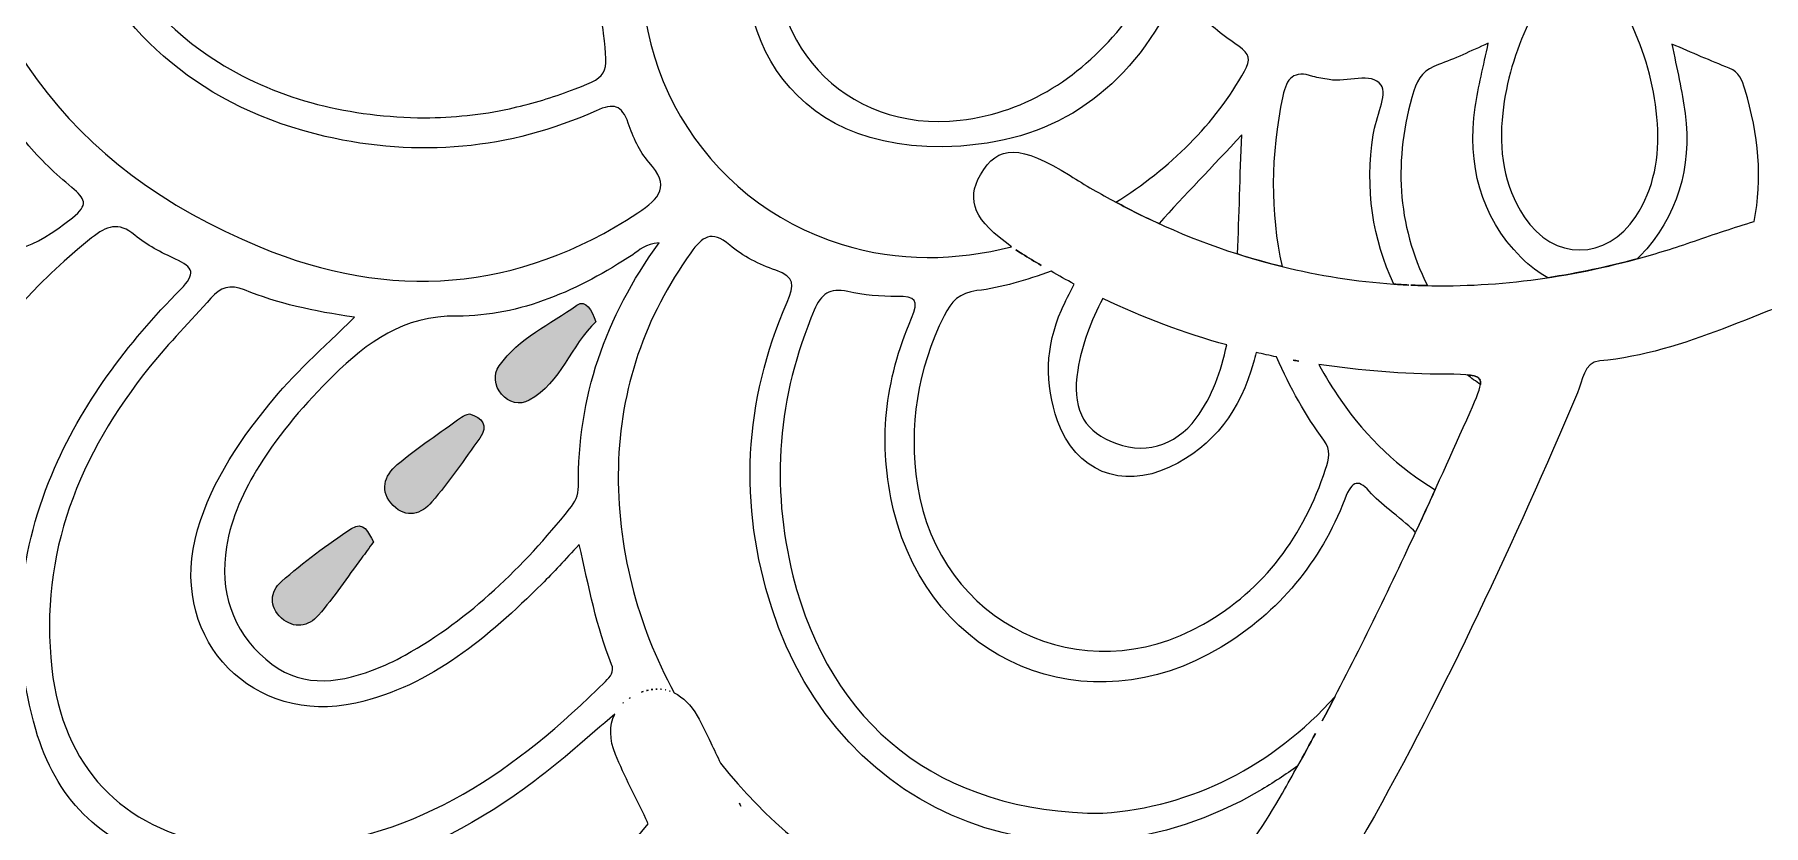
# Model space of a CAD drawing. Extents: x -678 to 5145, y -2063 to -793.
# Drawn here: x 171.9 to 590.6, y -1751.7 to -1560.1 of the extents above; entities that cross this region are included whole.
import ezdxf

# ---------------------------------------------------------------- set-up
doc = ezdxf.new("R2010")
doc.units = 0
doc.header["$MEASUREMENT"] = 0
doc.layers.add('Layer 1', color=7, linetype='Continuous')

# ---------------------------------------------------------------- blocks, each defined once
blk = doc.blocks.new('block 2')
at = {"layer": 'Layer 1', "true_color": 0xffffff}
h = blk.add_hatch(color=7, dxfattribs=at)
h.dxf.hatch_style = 2
edge = h.paths.add_edge_path()
edge.add_spline(control_points=[(303.22, -1625.66), (296.77, -1630.28), (289.17, -1633.59), (284.45, -1640.34), (282.94, -1642.5), (283.27, -1645.15), (284.99, -1647.21), (286.74, -1649.31), (289.33, -1649.96), (291.66, -1648.69), (299.52, -1644.4), (301.71, -1635.39), (307.86, -1629.66), (306.86, -1627.01), (305.42, -1624.09), (303.22, -1625.66)], knot_values=[0, 0, 0, 0, 1, 1, 1, 2, 2, 2, 3, 3, 3, 4, 4, 4, 5, 5, 5, 5], degree=3, periodic=1)
h = blk.add_hatch(color=7, dxfattribs=at)
h.dxf.hatch_style = 2
edge = h.paths.add_edge_path()
edge.add_spline(control_points=[(277.21, -1651.97), (276.53, -1652.25), (275.84, -1652.39), (275.33, -1652.76), (270.1, -1656.55), (264.72, -1660.15), (259.76, -1664.27), (256.53, -1666.95), (255.38, -1670.78), (258.77, -1674.19), (261.94, -1677.38), (265.62, -1676.35), (268.15, -1673.33), (272.29, -1668.4), (276, -1663.1), (279.72, -1657.84), (281.9, -1654.76), (280.35, -1652.97), (277.21, -1651.97)], knot_values=[0, 0, 0, 0, 1, 1, 1, 2, 2, 2, 3, 3, 3, 4, 4, 4, 5, 5, 5, 6, 6, 6, 6], degree=3, periodic=1)
h = blk.add_hatch(color=7, dxfattribs=at)
h.dxf.hatch_style = 2
edge = h.paths.add_edge_path()
edge.add_spline(control_points=[(248.67, -1679.76), (242.75, -1683.67), (237.02, -1687.94), (231.68, -1692.61), (228.95, -1694.99), (228.63, -1698.71), (231.71, -1701.46), (234.73, -1704.17), (238.26, -1703.53), (240.66, -1700.77), (244.44, -1696.43), (247.65, -1691.58), (251.1, -1686.95), (252.01, -1685.72), (252.9, -1684.47), (253.96, -1683.02), (252.82, -1680.67), (251.57, -1677.85), (248.67, -1679.76)], knot_values=[0, 0, 0, 0, 1, 1, 1, 2, 2, 2, 3, 3, 3, 4, 4, 4, 5, 5, 5, 6, 6, 6, 6], degree=3, periodic=1)
at = {"layer": 'Layer 1', "lineweight": 0}
for points, knots in [([(778.76, -1454.26), (752.96, -1418.79), (732.21, -1380.34), (711, -1342.15), (685.67, -1296.56), (651.45, -1260.46), (603.16, -1238.9), (567.51, -1222.99), (530.33, -1212), (491.91, -1205.73), (482.96, -1204.27), (480.65, -1200.48), (479.23, -1192.82), (471.45, -1150.73), (460.48, -1109.47), (447.84, -1068.56), (421.28, -982.58), (374.94, -910.21), (302.99, -855.25), (280, -837.68), (255.78, -822.17), (226.73, -816.09), (199.28, -810.35), (178.36, -823.75), (173.04, -851.36), (169.03, -872.2), (175.26, -891.61), (182.43, -910.78), (183.62, -913.97), (185.82, -916.91), (185.19, -921.19), (181.67, -920.14), (178.77, -919.37), (175.93, -918.41), (145.46, -908.15), (114.01, -903.5), (81.98, -903.41), (53.86, -903.32), (38.07, -919.68), (37.73, -947.65), (37.59, -959.31), (39.61, -970.56), (43.29, -981.61), (57.1, -1023.1), (81.26, -1058.1), (111.53, -1089.01), (170.06, -1148.76), (235.45, -1199.74), (308.21, -1241.14), (310.17, -1242.26), (312.83, -1242.67), (313.71, -1246), (299.06, -1257.64), (285.05, -1270.2), (273.68, -1285.24), (269.26, -1291.08), (267.25, -1289.88), (263.46, -1284.74), (245.96, -1261.02), (224.28, -1241.7), (199.43, -1225.96), (143.26, -1190.38), (81.01, -1173.51), (15.46, -1168.3), (-56.98, -1162.54), (-128.12, -1168.05), (-196.43, -1195.83), (-313.61, -1243.48), (-393.31, -1327.46), (-438.34, -1444.85), (-473.03, -1535.28), (-482.71, -1629.59), (-479.51, -1725.67), (-478.76, -1748.07), (-477.56, -1770.46), (-476.53, -1793.59), (-481.42, -1792.56), (-483.22, -1789.5), (-485.73, -1787.47), (-508.64, -1768.92), (-534.13, -1755.63), (-563.92, -1754.06), (-620.36, -1751.08), (-671.78, -1798.06), (-674.99, -1859.18), (-677.77, -1912.09), (-652.04, -1948.71), (-605.81, -1972.14), (-564.54, -1993.05), (-519.78, -2001.21), (-474.54, -2006.81), (-414.23, -2014.28), (-353.56, -2016.75), (-292.83, -2017.32), (-192.64, -2018.26), (-92.44, -2015.64), (7.74, -2017.89), (42.87, -2018.68), (77.93, -2020.19), (112.18, -2030.53), (135.64, -2037.61), (159.94, -2042.07), (184.83, -2041.08), (224.07, -2039.53), (242.84, -2012.13), (230.2, -1975.16), (225.39, -1961.09), (217.81, -1948.87), (208.13, -1937.83), (204.97, -1934.24), (204.78, -1932.32), (209.54, -1929.89), (215.99, -1926.59), (222.29, -1922.75), (228, -1918.31), (232.69, -1914.66), (234.52, -1915.27), (237.25, -1920.46), (246.84, -1938.73), (257.16, -1956.6), (266.84, -1974.82), (274.21, -1988.7), (284.71, -1999.26), (298.58, -2006.42), (344.39, -2030.05), (393.2, -2039.76), (444.05, -2032.35), (469.1, -2028.7), (493.49, -2021.69), (519.16, -2019.33), (557.51, -2015.81), (579.93, -1988.34), (581.61, -1949.84), (583.31, -1910.64), (562.91, -1883.02), (525.51, -1873.43), (501.3, -1867.21), (476.77, -1866.99), (452.29, -1869.98), (443.1, -1871.09), (439.77, -1868.12), (438.1, -1859.99), (435.59, -1847.73), (435.38, -1835.29), (434.31, -1822.91), (433.79, -1816.92), (435.27, -1812.93), (440.98, -1809.59), (464.38, -1795.92), (481.33, -1776.12), (494.57, -1752.61), (513.82, -1718.44), (530.16, -1682.93), (545.56, -1646.93), (546.81, -1644.01), (546.94, -1639.54), (550.98, -1639.16), (571.93, -1637.21), (590.05, -1626.45), (609.77, -1620.73), (625.3, -1616.23), (641.47, -1615.82), (657.51, -1614.64), (679.68, -1613.01), (700.01, -1607.11), (713.83, -1587.86), (716.39, -1584.29), (720.04, -1584.52), (723.55, -1584.03), (739.33, -1581.81), (752.15, -1574.43), (762.03, -1561.98), (773.69, -1547.28), (782.17, -1530.88), (786.84, -1512.74), (792.1, -1492.27), (791.63, -1471.96), (778.76, -1454.26)], [0, 0, 0, 0, 1, 1, 1, 2, 2, 2, 3, 3, 3, 4, 4, 4, 5, 5, 5, 6, 6, 6, 7, 7, 7, 8, 8, 8, 9, 9, 9, 10, 10, 10, 11, 11, 11, 12, 12, 12, 13, 13, 13, 14, 14, 14, 15, 15, 15, 16, 16, 16, 17, 17, 17, 18, 18, 18, 19, 19, 19, 20, 20, 20, 21, 21, 21, 22, 22, 22, 23, 23, 23, 24, 24, 24, 25, 25, 25, 26, 26, 26, 27, 27, 27, 28, 28, 28, 29, 29, 29, 30, 30, 30, 31, 31, 31, 32, 32, 32, 33, 33, 33, 34, 34, 34, 35, 35, 35, 36, 36, 36, 37, 37, 37, 38, 38, 38, 39, 39, 39, 40, 40, 40, 41, 41, 41, 42, 42, 42, 43, 43, 43, 44, 44, 44, 45, 45, 45, 46, 46, 46, 47, 47, 47, 48, 48, 48, 49, 49, 49, 50, 50, 50, 51, 51, 51, 52, 52, 52, 53, 53, 53, 54, 54, 54, 55, 55, 55, 56, 56, 56, 57, 57, 57, 58, 58, 58, 59, 59, 59, 59]), ([(317.97, -1603.29), (288.88, -1622.56), (257.93, -1624.58), (226.44, -1611.54), (180.15, -1592.38), (154.24, -1557.52), (150.46, -1507.04), (150.23, -1503.95), (150.76, -1500.8), (150.93, -1497.68), (151.88, -1475.62), (157.34, -1454.63), (169.8, -1436.43), (184.76, -1414.58), (204.59, -1398.8), (231.72, -1394.24), (239.94, -1392.85), (240.35, -1393.01), (241.94, -1401.18), (242.23, -1402.72), (242.68, -1404.22), (243.12, -1405.72), (246.5, -1417.19), (246.66, -1417.53), (235.56, -1422.51), (216.37, -1431.12), (201.65, -1444.81), (190.77, -1462.36), (159.98, -1511.98), (183.22, -1571.23), (242.3, -1584.77), (264.79, -1589.92), (286.79, -1588.05), (307.9, -1578.56), (312.13, -1576.66), (314.14, -1577.1), (315.69, -1581.59), (316.84, -1584.92), (318.35, -1588.46), (320.69, -1591), (326.01, -1596.81), (323.33, -1599.74), (317.97, -1603.29)], [0, 0, 0, 0, 1, 1, 1, 2, 2, 2, 3, 3, 3, 4, 4, 4, 5, 5, 5, 6, 6, 6, 7, 7, 7, 8, 8, 8, 9, 9, 9, 10, 10, 10, 11, 11, 11, 12, 12, 12, 13, 13, 13, 14, 14, 14, 14]), ([(259.22, -1444.34), (249.53, -1449), (240.17, -1454.02), (232.74, -1462.18), (215.69, -1480.93), (211.24, -1504.91), (221.19, -1525.04), (231.09, -1545.11), (254.11, -1556.91), (279.14, -1554.68), (287.66, -1553.92), (296.05, -1552.38), (303.76, -1548.6), (308.7, -1546.18), (309.45, -1548.08), (309.27, -1552.45), (309.17, -1554.89), (309.38, -1557.37), (309.68, -1559.81), (310.96, -1570.15), (311.03, -1570.27), (301.08, -1573.93), (296.48, -1575.63), (291.72, -1576.94), (286.94, -1578.06), (280.17, -1579.65), (273.24, -1580.12), (266.3, -1580.3), (248.52, -1580.02), (231.65, -1576.31), (216.42, -1566.77), (192.23, -1551.64), (180.4, -1525.38), (184.95, -1497.29), (189.02, -1472.13), (202.4, -1452.85), (222.41, -1437.7), (229.93, -1432.01), (237.54, -1426.58), (247.13, -1424.93), (248.21, -1424.75), (249.9, -1423.85), (250.25, -1424.24), (254.98, -1429.54), (259.9, -1434.76), (263.87, -1440.61), (264.95, -1442.19), (261.14, -1443.42), (259.22, -1444.34)], [0, 0, 0, 0, 1, 1, 1, 2, 2, 2, 3, 3, 3, 4, 4, 4, 5, 5, 5, 6, 6, 6, 7, 7, 7, 8, 8, 8, 9, 9, 9, 10, 10, 10, 11, 11, 11, 12, 12, 12, 13, 13, 13, 14, 14, 14, 15, 15, 15, 16, 16, 16, 16]), ([(320.26, -1529.49), (325.39, -1503.43), (339.45, -1483.13), (362.09, -1468.88), (365.72, -1466.59), (368.08, -1466.03), (370.7, -1470.31), (372.76, -1473.69), (375.56, -1476.85), (378.68, -1479.27), (383.5, -1483.02), (382.14, -1484.52), (377.63, -1487.32), (363.31, -1496.25), (353.5, -1508.99), (347.6, -1524.84), (337.44, -1552.1), (349.93, -1587.9), (391.8, -1587.26), (415.86, -1587.05), (433.87, -1576.31), (445.56, -1555.49), (448.67, -1549.95), (450.24, -1550.16), (453.9, -1554.71), (456.51, -1557.95), (460.06, -1560.56), (463.53, -1562.95), (466.16, -1564.75), (466.48, -1566.25), (464.96, -1568.96), (457.87, -1581.58), (446.83, -1592.67), (433.76, -1600.7), (430.04, -1598.71), (426.34, -1596.58), (422.67, -1594.28), (410.72, -1586.8), (405.19, -1586.69), (400.97, -1594.06), (397.39, -1600.3), (399.59, -1605.26), (408.53, -1611.49), (408.53, -1611.49), (408.53, -1611.49), (408.52, -1611.49), (395.13, -1614.94), (381, -1615.16), (367.53, -1610.99), (333.27, -1600.37), (313.08, -1565.93), (320.26, -1529.49)], [0, 0, 0, 0, 1, 1, 1, 2, 2, 2, 3, 3, 3, 4, 4, 4, 5, 5, 5, 6, 6, 6, 7, 7, 7, 8, 8, 8, 9, 9, 9, 10, 10, 10, 11, 11, 11, 12, 12, 12, 13, 13, 13, 14, 14, 14, 15, 15, 15, 16, 16, 16, 17, 17, 17, 17]), ([(147.35, -1613.76), (135.9, -1613.58), (124.63, -1612.31), (113.66, -1608.81), (81.86, -1598.68), (68.26, -1569.01), (81.61, -1538.34), (88.92, -1521.56), (100.99, -1508.75), (115.23, -1497.46), (120.87, -1492.99), (126.87, -1491.58), (133.34, -1490.5), (136.99, -1489.89), (139.34, -1490.86), (138.94, -1495.46), (138.59, -1499.43), (138.92, -1503.48), (139.14, -1507.48), (139.48, -1513.77), (137.9, -1518.66), (132.59, -1523.07), (123.84, -1530.34), (117.35, -1539.46), (116.96, -1551.57), (116.51, -1565.14), (124.52, -1576.46), (137.52, -1580.41), (145.07, -1582.7), (152.88, -1583.61), (160.72, -1582.63), (164.77, -1582.12), (167.35, -1583.3), (169.94, -1586.36), (173.25, -1590.26), (176.99, -1593.87), (180.93, -1597.13), (184.2, -1599.84), (185.09, -1601.37), (181.07, -1604.49), (171.02, -1612.3), (167.49, -1613.55), (147.35, -1613.76)], [0, 0, 0, 0, 1, 1, 1, 2, 2, 2, 3, 3, 3, 4, 4, 4, 5, 5, 5, 6, 6, 6, 7, 7, 7, 8, 8, 8, 9, 9, 9, 10, 10, 10, 11, 11, 11, 12, 12, 12, 13, 13, 13, 14, 14, 14, 14]), ([(388.08, -1508.13), (380.09, -1516.02), (375.54, -1525.51), (375.19, -1536.72), (374.75, -1550.75), (383.54, -1558.8), (397.66, -1557.56), (412.3, -1556.28), (423.11, -1548.66), (431.16, -1536.75), (433.27, -1533.62), (435.11, -1530.31), (437.13, -1527.01), (445.61, -1540.34), (445.56, -1545.28), (435.96, -1557.22), (425.66, -1570.04), (412.69, -1578.91), (396.06, -1580.85), (368.09, -1584.12), (346.8, -1561.06), (352.52, -1533.46), (356.56, -1513.94), (368.25, -1499.78), (385.77, -1490.35), (388.76, -1488.75), (391.43, -1488.49), (394.58, -1490.18), (398.07, -1492.06), (401.9, -1493.31), (406.63, -1495.26), (399.4, -1499.52), (393.21, -1503.07), (388.08, -1508.13)], [0, 0, 0, 0, 1, 1, 1, 2, 2, 2, 3, 3, 3, 4, 4, 4, 5, 5, 5, 6, 6, 6, 7, 7, 7, 8, 8, 8, 9, 9, 9, 10, 10, 10, 11, 11, 11, 11]), ([(527.45, -1579.16), (529.15, -1563.55), (536.28, -1550.36), (546.15, -1538.19), (556.52, -1550.96), (563.86, -1565.01), (564.91, -1581.71), (565.42, -1589.68), (564.18, -1597.34), (559.7, -1604.14), (552.59, -1614.95), (539.72, -1615.01), (532.65, -1604.22), (527.66, -1596.61), (526.48, -1588.06), (527.45, -1579.16)], [0, 0, 0, 0, 1, 1, 1, 2, 2, 2, 3, 3, 3, 4, 4, 4, 5, 5, 5, 5]), ([(505.22, -1620.79), (506.56, -1620.85), (507.89, -1620.89), (509.22, -1620.92), (501.84, -1606.19), (500.95, -1590.33), (505.9, -1573.77), (506.88, -1570.49), (508.58, -1568.47), (511.91, -1567.35), (515.85, -1566.03), (519.58, -1564.11), (523.95, -1562.21), (522.81, -1567.76), (521.51, -1572.69), (520.8, -1577.7), (518.85, -1591.52), (521.92, -1603.99), (531.92, -1614.13), (534.02, -1616.25), (536.18, -1617.86), (538.38, -1619.01), (545.59, -1617.92), (552.81, -1616.39), (560.05, -1614.42), (541.64, -1619.44), (523.32, -1621.61), (505.22, -1620.79)], [0, 0, 0, 0, 1, 1, 1, 2, 2, 2, 3, 3, 3, 4, 4, 4, 5, 5, 5, 6, 6, 6, 7, 7, 7, 8, 8, 8, 9, 9, 9, 9]), ([(560.05, -1614.42), (560.25, -1614.21), (560.46, -1614.03), (560.67, -1613.81), (569.87, -1604.12), (573.26, -1592.37), (571.63, -1579.23), (570.95, -1573.76), (569.59, -1568.38), (568.43, -1562.4), (573.41, -1564.51), (577.81, -1566.5), (582.31, -1568.23), (584.81, -1569.19), (585.43, -1571.22), (586.1, -1573.36), (589.5, -1584.37), (590.33, -1595.09), (588.37, -1605.36), (588.37, -1605.36), (588.37, -1605.36), (588.37, -1605.36), (583.55, -1606.85), (578.73, -1608.44), (573.89, -1610.13), (569.27, -1611.74), (564.66, -1613.16), (560.05, -1614.42)], [0, 0, 0, 0, 1, 1, 1, 2, 2, 2, 3, 3, 3, 4, 4, 4, 5, 5, 5, 6, 6, 6, 7, 7, 7, 8, 8, 8, 9, 9, 9, 9]), ([(501.08, -1620.56), (491.99, -1619.91), (482.96, -1618.5), (474.01, -1616.3), (471.11, -1603.12), (471.21, -1589.33), (474.2, -1575.03), (475.12, -1570.6), (476.9, -1568.69), (481.45, -1570.23), (482.71, -1570.66), (484.08, -1570.74), (485.4, -1571), (489.72, -1571.86), (495.71, -1569.04), (498.01, -1572.32), (499.68, -1574.7), (496.69, -1580.22), (496.06, -1584.38), (494.09, -1597.37), (495.97, -1609.75), (501.08, -1620.56)], [0, 0, 0, 0, 1, 1, 1, 2, 2, 2, 3, 3, 3, 4, 4, 4, 5, 5, 5, 6, 6, 6, 7, 7, 7, 7]), ([(439.05, -1603.43), (440.77, -1604.28), (442.49, -1605.11), (444.22, -1605.9), (450.44, -1599.01), (457.07, -1592.18), (464.29, -1584.4), (463.78, -1594.45), (463.7, -1603.97), (463.19, -1613.25), (466.78, -1614.39), (470.39, -1615.41), (474.01, -1616.3), (462.2, -1613.4), (450.53, -1609.12), (439.05, -1603.43)], [0, 0, 0, 0, 1, 1, 1, 2, 2, 2, 3, 3, 3, 4, 4, 4, 5, 5, 5, 5]), ([(433.77, -1600.71), (435.47, -1601.62), (437.18, -1602.5), (438.88, -1603.35), (437.18, -1602.5), (435.47, -1601.62), (433.77, -1600.71)], [0, 0, 0, 0, 1, 1, 1, 2, 2, 2, 2]), ([(312.59, -1734.47), (314.77, -1739.8), (317.52, -1744.89), (319.97, -1750.11), (320.16, -1750.5), (320.34, -1750.89), (320.52, -1751.28), (288.95, -1792.1), (220.29, -1806.17), (176.39, -1779.13), (155.55, -1766.3), (145.57, -1746.46), (141.76, -1723.38), (134.12, -1676.96), (148.92, -1638.85), (185.73, -1609.34), (189.34, -1606.45), (192.22, -1605.36), (196.21, -1608.71), (199.09, -1611.11), (202.56, -1612.93), (206.01, -1614.48), (210.43, -1616.47), (211.06, -1617.99), (207.29, -1621.82), (194.34, -1634.96), (183.28, -1649.54), (176.07, -1666.73), (167.65, -1686.83), (166.15, -1707.4), (172.19, -1728.41), (176.96, -1744.99), (187.63, -1755.88), (204.25, -1760.58), (237.34, -1769.93), (266.52, -1760.99), (293.06, -1740.89), (299.7, -1735.86), (305.94, -1730.27), (312.41, -1724.71), (311.03, -1727.48), (311.12, -1730.87), (312.59, -1734.47)], [0, 0, 0, 0, 1, 1, 1, 2, 2, 2, 3, 3, 3, 4, 4, 4, 5, 5, 5, 6, 6, 6, 7, 7, 7, 8, 8, 8, 9, 9, 9, 10, 10, 10, 11, 11, 11, 12, 12, 12, 13, 13, 13, 14, 14, 14, 14]), ([(442.65, -1781.61), (438.32, -1782.03), (433.94, -1782.22), (429.54, -1782.16), (393.07, -1782.17), (359.59, -1763.95), (338.01, -1736.56), (338.01, -1736.56), (338.01, -1736.57), (338.02, -1736.57), (337.23, -1734.93), (336.44, -1733.28), (335.65, -1731.64), (334.59, -1729.45), (333.58, -1727.24), (332.38, -1725.13), (330.86, -1722.49), (328.97, -1720.6), (326.79, -1719.57), (317.85, -1703.04), (312.87, -1684.35), (313.3, -1664.92), (313.71, -1645.81), (319.7, -1628.52), (330.84, -1612.97), (333.56, -1609.17), (335.81, -1607.28), (340.27, -1611.12), (343.42, -1613.82), (347.44, -1615.79), (351.39, -1617.19), (356.07, -1618.85), (356, -1620.75), (354.16, -1624.95), (343.61, -1649.08), (342.4, -1673.91), (350.42, -1698.95), (366.94, -1750.55), (421.33, -1770.96), (468.54, -1743.32), (471.77, -1741.42), (474.86, -1739.39), (477.82, -1737.25), (476.6, -1739.45), (475.39, -1741.65), (474.14, -1743.84), (465.73, -1758.56), (455.39, -1771.23), (442.65, -1781.61)], [0, 0, 0, 0, 1, 1, 1, 2, 2, 2, 3, 3, 3, 4, 4, 4, 5, 5, 5, 6, 6, 6, 7, 7, 7, 8, 8, 8, 9, 9, 9, 10, 10, 10, 11, 11, 11, 12, 12, 12, 13, 13, 13, 14, 14, 14, 15, 15, 15, 16, 16, 16, 16]), ([(303.6, -1669.54), (303.62, -1671.71), (302.78, -1673.41), (301.48, -1675.02), (290.16, -1689.02), (277.53, -1701.55), (261.67, -1710.43), (259.14, -1711.84), (256.49, -1713.07), (253.78, -1714.08), (244.74, -1717.45), (235.73, -1718.32), (227.88, -1711.43), (219.7, -1704.26), (216.65, -1694.98), (218.39, -1684.23), (219.55, -1677.06), (222.57, -1670.59), (226.38, -1664.47), (231.37, -1656.46), (237.48, -1649.37), (244.22, -1642.79), (252.62, -1634.59), (261.03, -1628.22), (274.29, -1628.29), (289.62, -1628.37), (303.83, -1621.92), (316.77, -1613.43), (318.39, -1612.37), (319.76, -1610.81), (323.16, -1610.55), (310, -1628.69), (303.44, -1648.05), (303.6, -1669.54)], [0, 0, 0, 0, 1, 1, 1, 2, 2, 2, 3, 3, 3, 4, 4, 4, 5, 5, 5, 6, 6, 6, 7, 7, 7, 8, 8, 8, 9, 9, 9, 10, 10, 10, 11, 11, 11, 11]), ([(415.67, -1616.01), (414.13, -1615.1), (412.59, -1614.17), (411.07, -1613.2), (410.55, -1612.86), (410.06, -1612.54), (409.58, -1612.21), (410.06, -1612.54), (410.55, -1612.86), (411.07, -1613.2), (412.59, -1614.17), (414.13, -1615.09), (415.67, -1616.01)], [0, 0, 0, 0, 1, 1, 1, 2, 2, 2, 3, 3, 3, 4, 4, 4, 4]), ([(392.16, -1628.24), (393.88, -1624.73), (395.94, -1622.63), (400.08, -1622.14), (406.18, -1621.42), (412.02, -1619.58), (418.07, -1617.43), (419.93, -1618.51), (421.8, -1619.55), (423.69, -1620.56), (422.55, -1622.73), (421.5, -1624.78), (420.58, -1626.87), (416.73, -1635.65), (416.46, -1644.72), (419.67, -1653.7), (424.01, -1665.83), (435.13, -1670.39), (446.78, -1664.9), (457.62, -1659.8), (463.91, -1650.9), (467.09, -1639.57), (467.31, -1638.78), (467.53, -1637.98), (467.77, -1637.11), (469.39, -1637.49), (471.02, -1637.86), (472.65, -1638.19), (472.65, -1638.19), (472.65, -1638.19), (472.65, -1638.19), (476.08, -1645.76), (479.65, -1652.34), (484.17, -1658.38), (485.89, -1660.67), (485.36, -1663), (484.57, -1665.39), (479.27, -1681.51), (469.83, -1694.46), (454.96, -1702.95), (425.63, -1719.69), (390.86, -1702.74), (385.72, -1669.31), (383.5, -1654.94), (385.76, -1641.3), (392.16, -1628.24)], [0, 0, 0, 0, 1, 1, 1, 2, 2, 2, 3, 3, 3, 4, 4, 4, 5, 5, 5, 6, 6, 6, 7, 7, 7, 8, 8, 8, 9, 9, 9, 10, 10, 10, 11, 11, 11, 12, 12, 12, 13, 13, 13, 14, 14, 14, 15, 15, 15, 15]), ([(310.2, -1716.78), (288.79, -1737.97), (265.16, -1754.97), (233.7, -1757.06), (227.88, -1757.45), (222.06, -1757.31), (216.31, -1756.37), (192.94, -1752.55), (178.72, -1737.44), (176.09, -1713.63), (173.01, -1685.68), (182.75, -1661.81), (199.89, -1640.46), (204.5, -1634.72), (209.74, -1629.5), (214.59, -1623.95), (216.93, -1621.28), (219.22, -1620.53), (222.78, -1621.97), (230.82, -1625.23), (239.3, -1627.12), (249.42, -1628.58), (241.57, -1636.28), (234.5, -1642.44), (228.64, -1649.77), (220.76, -1659.61), (213.76, -1669.92), (210.81, -1682.43), (204.99, -1707.08), (225.02, -1727.61), (249.68, -1722.05), (268.12, -1717.89), (281.79, -1706), (294.78, -1693.2), (297.62, -1690.4), (300.26, -1687.42), (303.84, -1683.62), (306.16, -1694.05), (307.99, -1703.63), (311.66, -1712.66), (312.37, -1714.42), (311.34, -1715.65), (310.2, -1716.78)], [0, 0, 0, 0, 1, 1, 1, 2, 2, 2, 3, 3, 3, 4, 4, 4, 5, 5, 5, 6, 6, 6, 7, 7, 7, 8, 8, 8, 9, 9, 9, 10, 10, 10, 11, 11, 11, 12, 12, 12, 13, 13, 13, 14, 14, 14, 14]), ([(303.22, -1625.66), (296.77, -1630.28), (289.17, -1633.59), (284.45, -1640.34), (282.94, -1642.5), (283.27, -1645.15), (284.99, -1647.21), (286.74, -1649.31), (289.33, -1649.96), (291.66, -1648.69), (299.52, -1644.4), (301.71, -1635.39), (307.86, -1629.66), (306.86, -1627.01), (305.42, -1624.09), (303.22, -1625.66)], [0, 0, 0, 0, 1, 1, 1, 2, 2, 2, 3, 3, 3, 4, 4, 4, 5, 5, 5, 5]), ([(483.76, -1726.32), (484.8, -1724.37), (485.85, -1722.42), (486.87, -1720.46), (471.64, -1737.32), (452.42, -1747.11), (430.64, -1748.75), (390.62, -1748.72), (364.49, -1726.99), (355.58, -1691.18), (350.13, -1669.24), (351.85, -1647.78), (360.72, -1626.88), (362.39, -1622.95), (364.43, -1621.37), (368.83, -1622.36), (372.71, -1623.25), (376.8, -1623.57), (380.79, -1623.53), (385.18, -1623.5), (386.19, -1624.42), (384.29, -1628.82), (377.8, -1643.79), (376.07, -1659.29), (379.95, -1675.33), (388.86, -1712.13), (426.9, -1728.12), (459.27, -1708.49), (473.32, -1699.98), (483.32, -1687.88), (489.22, -1672.62), (491.07, -1667.84), (492.59, -1667.73), (495.69, -1671.32), (497.13, -1673), (498.97, -1674.35), (500.7, -1675.76), (503.28, -1677.87), (505.12, -1679.37), (506.34, -1680.7), (499.19, -1696.09), (491.74, -1711.33), (483.76, -1726.32)], [0, 0, 0, 0, 1, 1, 1, 2, 2, 2, 3, 3, 3, 4, 4, 4, 5, 5, 5, 6, 6, 6, 7, 7, 7, 8, 8, 8, 9, 9, 9, 10, 10, 10, 11, 11, 11, 12, 12, 12, 13, 13, 13, 14, 14, 14, 14]), ([(424.54, -1641.36), (425.6, -1635.15), (427.73, -1629.41), (430.62, -1624.05), (440.36, -1628.72), (450.35, -1632.46), (460.61, -1635.29), (459.28, -1641.63), (457.17, -1647.72), (453.23, -1653.03), (448.01, -1660.04), (440.38, -1662.06), (432.45, -1658.61), (425.77, -1655.71), (423.03, -1650.21), (424.54, -1641.36)], [0, 0, 0, 0, 1, 1, 1, 2, 2, 2, 3, 3, 3, 4, 4, 4, 5, 5, 5, 5]), ([(501.08, -1620.56), (502.29, -1620.64), (503.5, -1620.71), (504.71, -1620.77), (503.5, -1620.71), (502.29, -1620.64), (501.08, -1620.56)], [0, 0, 0, 0, 1, 1, 1, 2, 2, 2, 2]), ([(476.74, -1638.97), (477.17, -1639.05), (477.6, -1639.14), (478.04, -1639.22), (477.6, -1639.14), (477.17, -1639.05), (476.74, -1638.97)], [0, 0, 0, 0, 1, 1, 1, 2, 2, 2, 2]), ([(519.54, -1651.61), (515.22, -1661.34), (510.83, -1671.03), (506.35, -1680.68), (507.95, -1677.24), (509.53, -1673.8), (511.1, -1670.36), (502.43, -1665.15), (494.58, -1657.93), (488.22, -1648.65), (486.27, -1645.81), (484.5, -1642.93), (482.91, -1640.01), (482.91, -1640.01), (482.9, -1640.01), (482.9, -1640.01), (492.99, -1641.54), (503.28, -1642.33), (513.79, -1642.39), (519.03, -1642.42), (521.45, -1642.44), (521.97, -1643.84), (521.66, -1643.01), (520.67, -1642.66), (518.82, -1642.51), (519.87, -1643.33), (520.95, -1644.13), (522.06, -1644.89), (522.08, -1644.7), (522.09, -1644.53), (522.08, -1644.37), (522.15, -1645.69), (521.19, -1647.89), (519.54, -1651.61)], [0, 0, 0, 0, 1, 1, 1, 2, 2, 2, 3, 3, 3, 4, 4, 4, 5, 5, 5, 6, 6, 6, 7, 7, 7, 8, 8, 8, 9, 9, 9, 10, 10, 10, 11, 11, 11, 11]), ([(521.99, -1643.88), (522.03, -1644.01), (522.06, -1644.15), (522.07, -1644.31), (522.06, -1644.15), (522.03, -1644.01), (521.99, -1643.88)], [0, 0, 0, 0, 1, 1, 1, 2, 2, 2, 2]), ([(277.21, -1651.97), (276.53, -1652.25), (275.84, -1652.39), (275.33, -1652.76), (270.1, -1656.55), (264.72, -1660.15), (259.76, -1664.27), (256.53, -1666.95), (255.38, -1670.78), (258.77, -1674.19), (261.94, -1677.38), (265.62, -1676.35), (268.15, -1673.33), (272.29, -1668.4), (276, -1663.1), (279.72, -1657.84), (281.9, -1654.76), (280.35, -1652.97), (277.21, -1651.97)], [0, 0, 0, 0, 1, 1, 1, 2, 2, 2, 3, 3, 3, 4, 4, 4, 5, 5, 5, 6, 6, 6, 6]), ([(248.67, -1679.76), (242.75, -1683.67), (237.02, -1687.94), (231.68, -1692.61), (228.95, -1694.99), (228.63, -1698.71), (231.71, -1701.46), (234.73, -1704.17), (238.26, -1703.53), (240.66, -1700.77), (244.44, -1696.43), (247.65, -1691.58), (251.1, -1686.95), (252.01, -1685.72), (252.9, -1684.47), (253.96, -1683.02), (252.82, -1680.67), (251.57, -1677.85), (248.67, -1679.76)], [0, 0, 0, 0, 1, 1, 1, 2, 2, 2, 3, 3, 3, 4, 4, 4, 5, 5, 5, 6, 6, 6, 6]), ([(318.92, -1719.37), (319.04, -1719.33), (319.15, -1719.3), (319.27, -1719.26), (319.15, -1719.3), (319.04, -1719.33), (318.92, -1719.37)], [0, 0, 0, 0, 1, 1, 1, 2, 2, 2, 2]), ([(320.09, -1719.02), (320.22, -1718.98), (320.35, -1718.96), (320.47, -1718.93), (320.35, -1718.96), (320.22, -1718.98), (320.09, -1719.02)], [0, 0, 0, 0, 1, 1, 1, 2, 2, 2, 2]), ([(321.25, -1718.78), (321.37, -1718.76), (321.49, -1718.75), (321.61, -1718.74), (321.49, -1718.75), (321.37, -1718.76), (321.25, -1718.78)], [0, 0, 0, 0, 1, 1, 1, 2, 2, 2, 2]), ([(322.38, -1718.67), (322.49, -1718.67), (322.6, -1718.67), (322.7, -1718.67), (322.6, -1718.67), (322.49, -1718.67), (322.38, -1718.67)], [0, 0, 0, 0, 1, 1, 1, 2, 2, 2, 2]), ([(323.5, -1718.69), (323.59, -1718.7), (323.68, -1718.71), (323.77, -1718.72), (323.68, -1718.71), (323.59, -1718.7), (323.5, -1718.69)], [0, 0, 0, 0, 1, 1, 1, 2, 2, 2, 2]), ([(324.6, -1718.85), (324.67, -1718.86), (324.74, -1718.87), (324.81, -1718.89), (324.74, -1718.87), (324.67, -1718.86), (324.6, -1718.85)], [0, 0, 0, 0, 1, 1, 1, 2, 2, 2, 2]), ([(325.7, -1719.13), (325.73, -1719.14), (325.77, -1719.15), (325.81, -1719.17), (325.77, -1719.15), (325.73, -1719.14), (325.7, -1719.13)], [0, 0, 0, 0, 1, 1, 1, 2, 2, 2, 2]), ([(314.42, -1722.05), (314.46, -1722.02), (314.5, -1721.98), (314.54, -1721.94), (314.5, -1721.98), (314.46, -1722.02), (314.42, -1722.05)], [0, 0, 0, 0, 1, 1, 1, 2, 2, 2, 2]), ([(315.88, -1720.9), (315.95, -1720.85), (316.03, -1720.8), (316.11, -1720.75), (316.03, -1720.8), (315.95, -1720.85), (315.88, -1720.9)], [0, 0, 0, 0, 1, 1, 1, 2, 2, 2, 2]), ([(477.82, -1737.24), (479.27, -1734.63), (480.7, -1732.02), (482.12, -1729.39), (480.71, -1732.02), (479.27, -1734.63), (477.82, -1737.24)], [0, 0, 0, 0, 1, 1, 1, 2, 2, 2, 2]), ([(342.98, -1747.01), (342.88, -1746.78), (342.77, -1746.55), (342.66, -1746.32), (342.77, -1746.55), (342.88, -1746.78), (342.98, -1747.01)], [0, 0, 0, 0, 1, 1, 1, 2, 2, 2, 2])]:
    blk.add_open_spline(points, degree=3, knots=knots, dxfattribs=at)

msp = doc.modelspace()

# ---------------------------------------------------------------- block references
at = {"layer": 'Layer 1'}
msp.add_blockref('block 2', (0, 0), dxfattribs=at)

doc.saveas('drawing.dxf')
